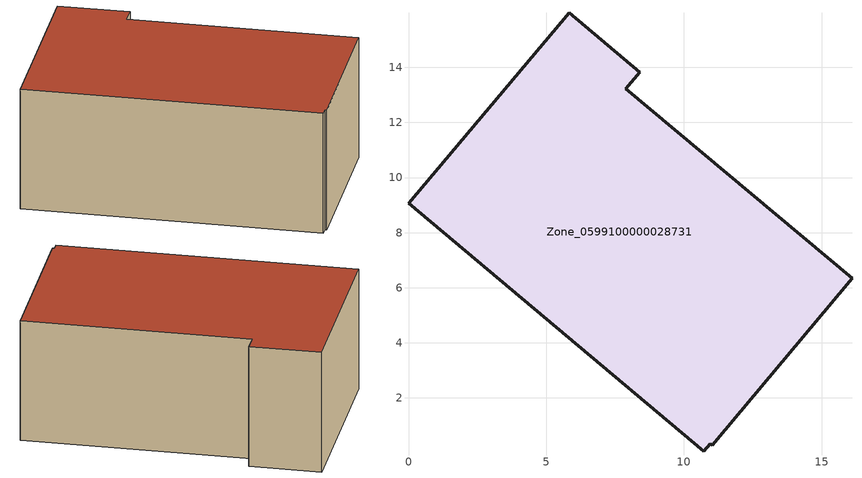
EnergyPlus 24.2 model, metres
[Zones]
Zone_0599100000028731
 floor ground (C_G): 16.1,6.34 11.02,0.28 10.95,0.34 10.71,0.06 0,9.06 5.83,15.99 8.4,13.83 7.89,13.22 z0
 wall outside (C_F): 5.83,15.99 0,9.06 10.71,0.06 10.95,0.34 11.02,0.28 16.1,6.34 7.89,13.22 8.4,13.83 5.83,15.99 z0:5.99
 roof outside (C_R): 10.71,0.06 10.95,0.34 11.02,0.28 16.1,6.34 7.89,13.22 8.4,13.83 5.83,15.99 0,9.06 z5.99
[BUILDING]
Pand.0599100000028731: North Axis=0; Terrain=City; Loads Convergence Tolerance Value=0.04; Temperature Convergence Tolerance Value=0.4; Solar Distribution=FullExterior; Maximum Number of Warmup Days=25; Minimum Number of Warmup Days=1
[Site:Location]
Rotterdam.The.Hague.AP_ZH_NLD Design_Conditions: Latitude=51.96; Longitude=4.45; Time Zone=1; Elevation=-4.5
[SITE:GROUNDTEMPERATURE:BUILDINGSURFACE]
18, 18, 18, 18, 18, 18, 18, 18, 18, 18, 18, 18
[MATERIAL] Thermal Absorptance=0.9; Solar Absorptance=0.7; Visible Absorptance=0.7
Name | Roughness | Thickness | Conductivity | Density | Specific Heat
G.D.1992-2005 | MediumSmooth | 0.15 | 0.06 | 540 | 1210
F.D.1992-2005 | Rough | 0.3 | 0.12 | 1920 | 840
R.D.1992-2005 | MediumRough | 0.2 | 0.08 | 1500 | 1000
[CONSTRUCTION]
C_G: G.D.1992-2005
C_F: F.D.1992-2005
C_R: R.D.1992-2005
[ZONE]
Zone_0599100000028731: Type=1; Multiplier=1; Ceiling Height=Autocalculate; Volume=Autocalculate; Floor Area=autocalculate; Part of Total Floor Area=Yes
[ZONEINFILTRATION:DESIGNFLOWRATE]
Infil_Zone_0599100000028731: Zone or ZoneList or Space or SpaceList=Zone_0599100000028731; Schedule=AlwaysOn; Design Flow Rate Calculation Method=Flow/Area; Flow Rate per Floor Area=0.0021; Constant Term Coefficient=1; Temperature Term Coefficient=0; Velocity Term Coefficient=0; Velocity Squared Term Coefficient=0
[HVACTEMPLATE:ZONE:IDEALLOADSAIRSYSTEM]
Zone_0599100000028731: Maximum Heating Supply Air Temperature=50; Minimum Cooling Supply Air Temperature=13; Maximum Heating Supply Air Humidity Ratio=0.0156; Minimum Cooling Supply Air Humidity Ratio=0.0077; Heating Limit=NoLimit; Cooling Limit=NoLimit; Dehumidification Control Type=ConstantSensibleHeatRatio; Cooling Sensible Heat Ratio=0.7; Dehumidification Setpoint=60; Humidification Control Type=None; Humidification Setpoint=30; Outdoor Air Method=None; Outdoor Air Flow Rate per Person=0.00944; Outdoor Air Flow Rate per Zone Floor Area=0; Outdoor Air Flow Rate per Zone=0; Demand Controlled Ventilation Type=None; Outdoor Air Economizer Type=NoEconomizer; Heat Recovery Type=None; Sensible Heat Recovery Effectiveness=0.7; Latent Heat Recovery Effectiveness=0.65
[ZONECONTROL:THERMOSTAT]
ThermostatControl_Zone_0599100000028731: Zone or ZoneList=Zone_0599100000028731; Control Type Schedule=DualSetpointControlType; Control 1=Thermostat_Zone_0599100000028731; Temperature Difference Between Cutout And Setpoint=0
[THERMOSTATSETPOINT:DUALSETPOINT]
Thermostat_Zone_0599100000028731: Heating Setpoint Temperature Schedule=HeatingSetpoint_Zone_0599100000028731; Cooling Setpoint Temperature Schedule=CoolingSetpoint_Zone_0599100000028731
[SCHEDULE:COMPACT]
HeatingSetpoint_Zone_0599100000028731: Through: 12/31, For: AllDays, Until: 24:00, 21
CoolingSetpoint_Zone_0599100000028731: Through: 12/31, For: AllDays, Until: 24:00, 24
DualSetpointControlType: Through: 12/31, For: AllDays, Until: 24:00, 4
AlwaysOn: Through: 12/31, For: AllDays, Until: 24:00, 1
